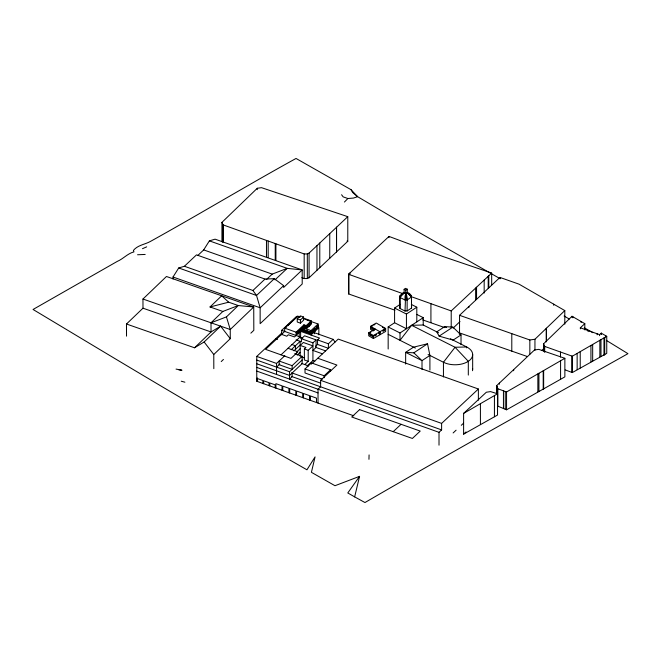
<?xml version="1.0" encoding="UTF-8"?>
<svg xmlns="http://www.w3.org/2000/svg" width="661" height="661" viewBox="0 0 661 661"><rect width="100%" height="100%" fill="white"/><g stroke="black" fill="none" stroke-linecap="round" stroke-linejoin="round"><path stroke-width="0.99" d="M368.954 459.321L369.078 454.925M405.019 311.025L405.796 290.179L407.283 289.196L405.59 288.345L404.111 289.32L404.111 292.997L399.946 297.442L399.946 308.456L405.019 311.025L407.135 310.943L411.58 308.009L411.439 295.773L409.556 293.542A6.362 5.329 -36.4 0 0 407.622 292.757L406.879 292.666M606.765 340.646L627.95 353.66C540.161 402.962 452.05 451.893 364.963 502.542L354.651 496.874L359.576 476.35L334.987 485.719L311.414 472.318L315.057 456.908L306.952 469.797L259.459 442.614L250.502 438.086C177.297 396.451 105.314 352.776 33.05 309.472L117.27 261.401C123.268 258.864 127.515 253.56 133.935 251.882L133.39 250.445C137.695 245.099 144.693 244.578 150.344 241.48C199.267 214.346 247.032 185.427 296.037 158.458L351.024 189.682L357.609 196.672L391.023 216.469L499.848 278.521M406.556 292.509L407.969 293.269A6.156 3.313 31.6 0 1 409.779 294.666L411.58 296.996L407.135 299.929L405.019 300.003L399.946 297.442L401.549 294.616A6.156 5.908 10.2 0 1 403.375 293.286L404.879 292.484L404.342 292.509M399.946 308.456L399.806 296.219L401.748 293.79A6.321 5.602 59.4 0 1 403.664 292.914L404.392 292.806M173.017 279L173.017 277.017L178.71 267.969L184.402 266.267L196.499 254.865L265.011 279.066L274.315 278.678L283.627 285.643L283.627 287.477L302.201 269.944L215.073 239.166L209.38 240.868L203.687 249.908L197.936 255.344M402.466 293.715L403.086 292.997A5.751 3.528 56.6 0 1 404.102 292.542M359.576 476.35L347.785 492.957L354.651 496.874M438.582 332.764L423.222 325.005L411.621 325.311L400.012 340.308L400.012 332.962L423.222 317.66L416.843 314.429M344.431 202.035L347.876 198.515L353.495 198.06L357.609 196.672L352.71 192.533L351.024 189.682M301.821 277.645L304.176 278.537L307.324 278.562L309.075 277.744L347.777 241.29L347.777 216.668L261.5 187.666L257.261 188.278L221.939 222.369L221.939 241.703M543.524 350.925L543.524 343.894L572.021 316.272L584.811 323.659L584.811 329.897M126.524 336.16L126.482 324.014L142.991 308.191L142.958 299.028L166.456 276.496L253.741 306.985L253.816 330.318L250.85 333.161M126.482 324.014L194.541 347.785L211.041 331.954L211.008 322.799L226.442 316.9L238.282 305.547L222.848 311.447L210.024 306.968L221.683 295.789L228.665 302.193L238.282 305.547L253.741 306.985L230.243 329.517L230.276 338.68L213.776 354.503L213.817 368.673M211.008 322.799L222.848 311.447M194.541 347.785L204.125 341.977L220.625 326.154L230.276 338.68M221.228 361.567L223.451 359.435M459.982 321.568L453.124 328.12M459.535 315.305L529.841 339.977L534.947 339.25L564.8 310.579L519.075 284.18L499.956 277.43L459.535 315.305L459.535 332.913L527.428 356.568M184.402 266.267L252.923 290.476L265.011 279.066M266.449 279.545L272.208 274.117L287.205 268.358L302.201 269.944L302.201 283.999L260.145 323.683L260.145 307.795L256.534 295.459L252.923 290.476M274.315 278.678L256.534 295.459L178.71 267.969M275.034 279.843L287.205 268.358L209.38 240.868M283.627 285.643L260.145 307.795L173.017 277.017M496.675 393.386L496.675 385.652L534.518 349.958L538.789 349.372L564.866 358.303L564.866 376.869L506.549 409.803L497.708 406.11M221.939 222.369L223.063 224.856L304.176 253.931L307.324 253.915L309.075 253.089L347.777 216.668M393.221 431.674L401.053 424.296M281.66 334.755L281.66 330.343L296.615 316.346L298.483 317.007M288.039 348.281L297.979 351.817L290.964 358.386L265.582 349.347L284.717 331.434L284.717 328.129L297.632 316.049L300.358 317.024M286.039 327.385L286.667 326.798M287.75 325.782L288.378 325.195M288.857 324.749L289.485 324.163M289.956 323.716L290.584 323.13M291.055 322.692L291.691 322.097M292.162 321.659L292.79 321.064M293.261 320.626L293.889 320.04M294.368 319.594L294.996 319.007M295.467 318.561L296.095 317.974M296.566 317.528L297.202 316.941M353.833 415.827L256.765 381.257L256.765 356.403L281.644 333.119M297.243 318.833L300.4 315.884L303.589 317.016L303.589 320.205L300.441 323.146L297.243 322.014L297.243 318.833L300.441 319.965L303.589 317.016M394.956 310.199L348.504 293.914L348.504 274.265L388.999 236.423L442.705 256.418L491.677 273.059L491.677 285.031M296.078 335.482L296.078 332.177L303.953 324.807L306.25 325.625L311.29 320.907L303.093 317.991M300.648 330.351L299.54 331.384L299.54 329.913L300.648 328.881L300.606 338.341M281.024 354.841L300.16 336.936L281.66 330.343M296.078 339.886L301.441 341.795L301.441 338.738L304.589 335.788L316.074 339.878L316.074 347.471L312.926 350.421L322.494 353.825M256.765 381.257L257.236 377.877M318.858 334.879L318.858 327.658L310.984 335.028L310.984 330.616L318.073 323.989L306.878 319.998M276.546 374.465L276.546 363.443L284.85 355.676M291.237 349.694L300.16 341.34L300.201 356.444M317.875 325.766L317.09 326.501L317.09 327.972L317.875 327.236L317.817 325.485M314.603 330.533L310.984 333.921L300.606 330.227M315.239 329.946L318.073 327.294M276.546 367.119L279.826 364.046M293.947 350.834L300.16 345.017M296.492 352.123L300.16 348.686M297.227 355.114L300.16 352.363M308.2 361.327L304.374 359.964L304.374 348.942L305.944 347.471L300.201 345.422L303.349 342.481L312.926 345.885L308.2 350.305L308.2 361.327L304.704 364.599M307.043 366.078L312.926 360.575L312.926 342.828L316.074 339.878M315.487 346.372L317.553 344.439L317.553 339.911L319.519 338.068L300.606 331.326M292.129 365.657L279.132 361.03L279.132 364.698L292.129 369.334L292.129 365.657L302.143 356.287L294.715 353.643M292.145 372.994L292.145 376.663L289.551 379.092L289.551 371.746L302.143 359.964M317.553 344.439L328.401 348.297L328.401 343.77L333.119 339.349L335.094 342.034M322.246 379.133L305.018 373.002L305.018 368.962L311.471 362.914L330.616 369.739L330.616 370.961M312.174 363.484L338.242 339.093L478.374 388.999L478.374 400.178M324.163 377.795L324.163 375.779L330.616 369.739M318.024 403.07L318.024 389.238L320.618 386.801L320.618 380.315L336.912 365.062L317.776 358.245M451.215 327.55L451.215 310.918L491.677 273.059M439.011 445.175L439.011 432.327L441.614 429.898L441.614 423.404L478.374 388.999M453.124 432.955L456.098 430.179M461.295 425.312L463.518 423.222M541.813 350.429L543.309 349.033M348.504 293.914L348.975 293.476L348.975 273.828M463.609 413.389L486.339 392.229L490.545 391.601L497.535 393.799L497.535 415.042L463.609 434.145L463.609 413.389L497.535 393.799M466.03 431.922L463.609 434.145M580.341 328.848L580.341 327.806L584.811 323.659M599.585 335.681L599.585 334.64L601.246 333.144L606.748 336.325L606.748 353.371L572.286 372.573L565.229 369.896M399.946 297.442L399.806 296.219L404.111 292.997L405.796 293.848L407.135 299.929L407.135 310.943M399.806 296.219L400.913 295.484M388.164 349.016L388.164 326.972L394.584 322.742L394.584 308.051L400.169 304.366M394.584 322.742L406.432 328.732L406.432 314.041L416.802 307.2L411.332 304.432M444.663 326.633L436.764 331.847L439.135 336.135L453.115 340.109L461.023 334.904L452.843 327.096L444.663 326.633L446.481 327.55M405.647 364.112L405.647 352.363L413.827 352.825L427.535 343.786L429.906 355.42L429.906 370.11M439.135 336.135L452.843 327.096M429.906 355.42L422.007 360.633L422.007 369.449M220.625 326.154L211.041 331.954L142.991 308.191M372.887 330.682L370.54 329.327L370.54 326.327L376.258 323.031L385.644 328.451L385.644 331.442L373.391 338.523L368.698 335.813L368.698 332.814L375.233 329.038M372.449 325.89L371.176 326.625L371.176 327.294M373.713 325.162L374.985 324.427M369.425 333.061L370.871 332.219M373.052 330.963L374.506 330.12M368.698 332.814L373.391 335.524L385.644 328.451M496.675 385.652L497.84 388.775L506.549 391.965L564.866 358.303M543.524 343.894L544.689 346.405L572.286 356.213L606.748 336.325M142.487 248.693L146.692 246.842M210.024 306.968L228.665 302.193M427.535 343.786L413.546 347.149L405.647 352.363L422.007 360.633L413.827 352.825M137.554 254.758L145.189 254.444M178.767 369.83L181.982 370.234L176.049 369.086M181.246 381.223L184.898 382.198M422.668 319.883L444.77 327.625M347.017 241.025L347.777 241.29M347.876 198.515L343.142 196.862L341.58 194.739M142.958 299.028L230.243 329.517L226.442 316.9M203.687 249.908L272.208 274.117M580.341 327.806L599.585 334.64M298.4 316.809L299.416 317.173M303.754 318.718L304.779 319.081M305.547 319.354L306.564 319.717M307.332 319.99L308.348 320.354M303.432 327.93L310.984 330.616M333.119 339.349L313.744 332.45L314.727 333.788M284.717 328.129L296.078 332.177M317.553 339.911L328.401 343.77M302.804 338.217L299.226 336.945L299.226 332.533M301.441 338.738L312.926 342.828M281.569 334.383L286.808 336.242L288.378 334.772L294.5 336.953L303.953 328.112L303.953 324.807M316.074 347.471L325.642 350.875M275.662 338.721L277.546 339.39M291.675 344.422L295.442 345.761L295.442 349.438M304.374 348.942L308.2 350.305M312.926 360.575L314.834 361.261M302.118 357.13L304.035 357.808M301.763 363.5L308.563 365.921M305.018 368.962L324.163 375.779M256.765 356.403L276.546 363.443M320.618 380.315L441.614 423.404M256.765 360.071L289.551 371.746M291.683 372.829L320.618 383.132M256.765 363.748L289.551 375.423L302.143 363.633L302.143 356.287M291.683 376.497L441.614 429.898M256.765 367.417L439.011 432.327M256.765 371.094L318.024 392.907M348.504 274.265L403.012 293.715M412.307 297.029L451.215 310.918M404.111 289.32L405.796 290.179M409.754 294.913L411.439 295.773L407.283 292.873L407.283 289.196M459.205 333.987L461.023 334.904L461.023 344.695M394.584 308.051L406.432 314.041M450.389 338.738L466.658 346.959A17.616 10.171 0 0 1 468.31 361.311L468.31 375.084M411.621 325.311L455.049 347.265L468.31 361.311A17.616 10.171 0 0 1 443.448 362.261L428.088 354.503M388.164 326.972L400.012 332.962M388.164 334.326L415.364 348.074M584.274 327.773L592.909 332.698M382.512 327.311L384.603 328.509M370.54 326.327L379.926 331.748L379.926 334.747M564.089 316.016L569.278 319.032M411.58 296.996L407.283 292.873L405.54 294.492A6.156 3.198 -88 0 0 405.036 296.64L405.019 300.003M204.125 341.977L213.776 354.503M406.151 293.616L406.375 294.269A6.362 2.14 84.8 0 1 406.87 296.459L407.135 299.929M411.439 306.795L411.58 308.009M605.683 335.714L605.683 336.763M604.708 337.498L604.708 354.883M603.98 337.92L603.98 355.288M601.378 333.227L601.378 334.259M601.246 333.144L601.246 334.185M600.981 339.647L600.981 356.56M599.841 340.308L599.841 356.915M597.131 333.764L597.131 334.813M592.669 344.447L592.669 361.063M590.934 345.447L590.934 361.964M588.116 330.566L588.116 331.615M581.118 321.527L581.118 322.56M580.226 351.627L580.226 368.02M577.144 353.412L577.144 369.648M572.905 316.784L572.905 317.825M572.286 356.213L572.286 372.573M572.021 316.272L572.021 317.313M571.881 356.072L571.881 372.432M564.8 310.579L564.8 324.196M560.578 360.774L560.578 379.348M560.478 352.016L560.478 357.047M553.703 304.176L553.703 305.299M546.424 328.228L546.424 341.646M546.267 328.385L546.267 341.787M544.689 346.405L544.689 352.412M544.044 345.017L544.044 351.024M543.648 370.548L543.648 388.999M543.21 370.804L543.21 389.189M538.922 373.275L538.922 391.329M537.856 373.895L537.856 391.808M534.947 339.25L534.947 350.223M529.841 339.977L529.841 354.164M513.663 369.631L513.663 370.738M511.796 333.648L511.796 351.173M506.549 391.965L506.549 409.803M505.244 391.494L505.244 409.324M503.451 390.833L503.451 408.597M500.526 277.628L500.526 278.735M499.956 277.43L499.956 278.537M499.741 277.637L499.741 278.744M499.369 383.116L499.369 384.231M497.84 388.775L497.84 406.465M497.122 386.85L497.122 393.469M494.428 395.6L494.428 416.727M488.785 275.761L488.785 287.733M488.206 276.306L488.206 288.237M484.174 280.082L484.174 293.079M480.415 403.681L480.415 424.552M476.556 287.205L476.556 298.912M475.631 288.064L475.631 299.755M472.665 354.461L472.665 369.152M468.847 306.572L468.847 307.662M466.658 347.876L466.658 346.959L455.049 347.265L443.448 362.261L443.448 376.952M430.922 303.672L430.922 322.684M423.222 317.66L423.222 325.005M416.802 307.2L416.802 321.89M388.999 236.423L388.999 237.663M373.391 335.524L373.391 338.523M349.942 272.927L349.942 274.15M336.581 227.21L336.581 251.833M336.507 227.277L336.507 251.899M329.748 233.639L329.748 258.352M319.784 243.008L319.784 267.738M318.073 323.989L318.073 328.393M316.958 245.669L316.958 270.299M316.487 402.524L316.487 398.12L310.364 395.939L310.364 400.343M315.239 331.045L315.239 328.228L314.603 328.823L314.603 331.64M311.471 362.914L311.471 364.145M311.29 320.907L311.29 324.212L306.25 328.93L306.25 325.625M309.67 325.724L309.67 322.907L309.042 323.502L309.042 326.319M309.596 400.07L309.596 395.666L303.473 393.485L303.473 397.889M309.075 253.089L309.075 277.744M307.324 253.915L307.324 278.562M304.176 253.931L304.176 278.537M302.705 397.616L302.705 393.212L296.582 391.031L296.582 395.435M300.441 319.965L300.441 323.146M295.814 395.162L295.814 390.758L289.692 388.577L289.692 392.981M288.923 392.708L288.923 388.304L282.801 386.115L282.801 390.527M282.032 390.254L282.032 385.842L275.91 383.661L275.91 388.073M275.91 243.793L275.91 260.17M275.497 243.653L275.497 260.004M275.232 243.554L275.232 259.905M275.141 387.8L275.141 384.859L269.779 382.95L269.779 385.892M269.019 385.619L269.019 382.678L263.656 380.769L263.656 383.711M268.176 241.025L268.176 257.253M266.474 240.414L266.474 256.584M262.888 383.438L262.888 380.496L257.534 378.588L257.534 381.529M257.261 188.278L257.261 189.666M223.344 224.955L223.344 241.662M223.063 224.856L223.063 241.562M222.815 224.31L222.815 242.405M472.632 368.623A17.616 10.171 0 0 1 472.499 370.722M359.584 409.622L351.743 417L412.398 438.458L420.231 431.079L359.584 409.622M297.731 331.607L296.946 332.343L296.946 333.565L297.731 332.83L297.731 331.607M298.838 330.574L298.045 331.31L298.045 332.541L298.838 331.797L298.838 330.574M302.143 327.484L301.036 328.517L301.036 329.979L302.143 328.947L302.143 327.484M303.639 326.08L302.531 327.112L302.531 328.583L303.639 327.55L303.639 326.08M307.307 325.121L306.679 325.708L306.679 327.178L307.307 326.592L307.307 325.121M308.489 324.014L307.861 324.609L307.861 326.071L308.489 325.485L308.489 324.014M310.852 321.808L310.224 322.394L310.224 323.865L310.852 323.27L310.852 321.808M312.248 331.029L311.455 331.764L311.455 333.235L312.248 332.5L312.248 331.029M313.231 330.112L312.438 330.847L312.438 332.318L313.231 331.582L313.231 330.112M314.215 329.186L313.43 329.93L313.43 331.392L314.215 330.657L314.215 329.186M316.892 326.683L316.107 327.418L316.107 328.889L316.892 328.153L316.892 326.683M376.109 334.615L374.754 335.408L374.754 336.069L376.109 335.284L376.109 334.615M380.199 332.26L378.836 333.045L378.836 333.714L380.199 332.921L380.199 332.26M384.281 329.897L382.926 330.69L382.926 331.351L384.281 330.566L384.281 329.897M305.613 325.89L304.589 325.526L304.589 326.997L305.613 327.36L305.613 325.89M303.903 329.69L302.755 329.277L302.755 330.624L303.903 331.037L303.903 329.69M305.564 330.277L304.415 329.872L304.415 331.219L305.564 331.624L305.564 330.277M307.225 330.872L306.076 330.459L306.076 331.805L307.225 332.219L307.225 330.872M308.877 331.458L307.729 331.054L307.729 332.4L308.877 332.805L308.877 331.458M310.538 332.053L309.389 331.64L309.389 332.987L310.538 333.4L310.538 332.053M373.672 328.798L371.581 327.592L371.581 328.591L373.672 329.798L373.672 328.798M370.78 334.681L369.739 334.086L369.739 335.077L370.78 335.681L370.78 334.681M372.87 335.887L371.821 335.284L371.821 336.284L372.87 336.887L372.87 335.887"/></g></svg>
